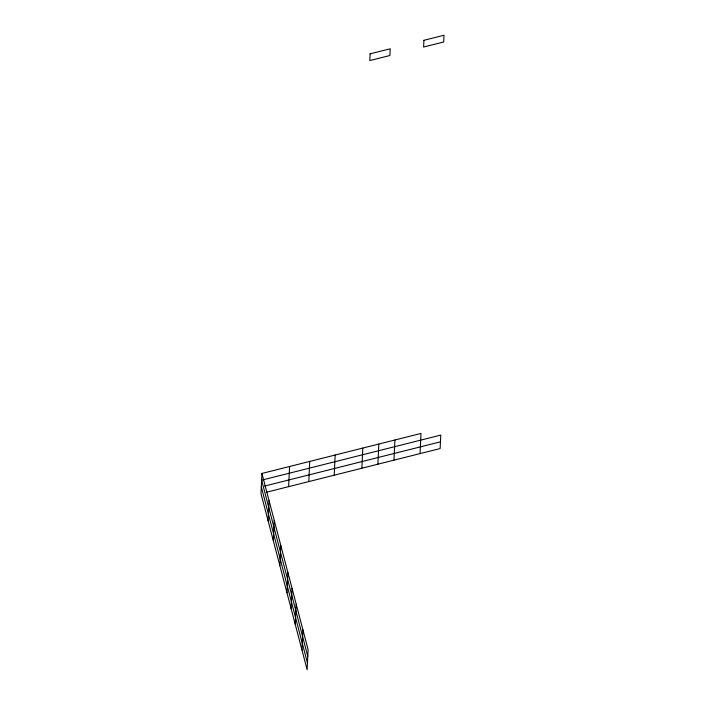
<?xml version="1.0" encoding="UTF-8"?>
<svg xmlns="http://www.w3.org/2000/svg" width="705" height="705" viewBox="0 0 705 705"><rect width="100%" height="100%" fill="white"/><g stroke="black" fill="none" stroke-linecap="round" stroke-linejoin="round"><path stroke-width="1.06" d="M261.934 473.443L260.982 493.615L307.142 669.75L308.094 649.587L261.934 473.443L421 433.434L420.048 453.606M268.103 520.792L269.054 500.629M273.293 540.612L274.245 520.449M279.85 565.604L280.801 545.441M288.627 486.661L289.579 466.49M286.97 592.79L287.922 572.619M291.094 608.53L292.046 588.367M295.236 624.348L296.188 604.176M308.79 481.586L309.733 461.423M301.96 649.992L302.912 629.821M334.214 475.196L335.166 455.025M361.859 468.235L362.811 448.072M377.88 464.207L378.823 444.044M393.963 460.162L394.915 439.999M264.49 486.089L440.458 441.824M266.296 492.275L440.14 448.547L440.775 435.1L261.617 480.167L307.777 656.302M261.299 486.891L307.459 663.026M370.125 53.836L369.808 60.559L389.909 55.501L390.226 48.786L370.125 53.836M423.925 40.308L423.608 47.023L443.701 41.974L444.018 35.25L423.925 40.308"/></g></svg>
